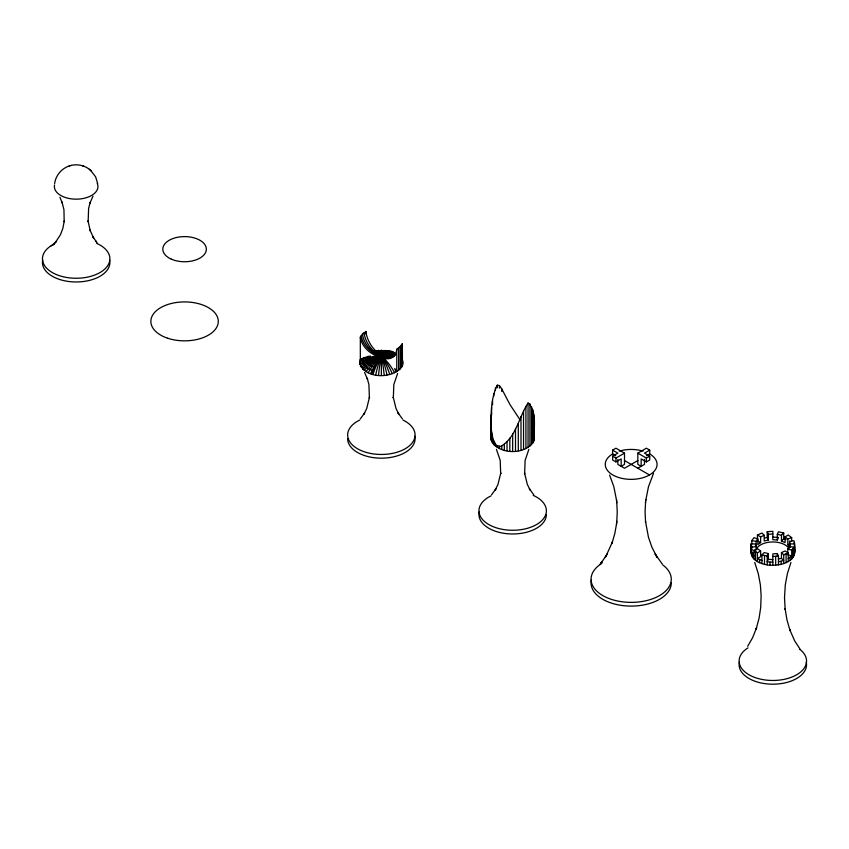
<?xml version="1.0" encoding="UTF-8"?>
<svg xmlns="http://www.w3.org/2000/svg" width="849" height="849" viewBox="0 0 849 849"><rect width="100%" height="100%" fill="white"/><g stroke="black" fill="none" stroke-linecap="round" stroke-linejoin="round"><path stroke-width="1.27" d="M520.32 420.223L509.962 404.57L501.77 388.916L499.403 385.542L497.259 385.191C489.311 401.397 491.369 420.945 490.881 438.593C495.805 455.881 529.521 455.881 534.435 438.593C533.522 427.917 536.685 414.864 530.317 405.419L529.935 404.113L528.057 403.042C518.718 417.124 516.277 437.5 500.623 446.542L496.177 445.163L492.951 439.22L491.189 429.116L490.881 421.104M534.435 421.433L533.692 426.421M616.724 522.432L617.255 512.043L616.724 501.642M645.601 501.642L645.07 512.043L645.601 522.432L645.473 521.35L648.498 537.428L651.926 547.234L657.158 557.443L655.099 553.962L662.443 564.298M359.583 362.788L360.326 359.53L360.326 337.117L362.502 334.082L365.961 331.481A21.883 13.435 56.6 0 0 378.336 353.184L382.305 355.72L380.426 356.951L384.395 358.437A21.883 13.435 56.6 0 0 396.759 349.257L400.219 346.657L402.394 343.622L402.394 366.046C393.331 379.323 364.677 379.429 359.583 362.788L369.782 358.002L381.36 356.336A33.939 26.765 -24.9 0 1 391.357 356.102M392.068 355.434A33.939 25.597 -35.7 0 0 381.36 356.336L373.613 356.484L374.6 359.329L377.911 361.112C381.243 355.285 387.271 347.443 394.615 352.813A33.939 16.863 -66.1 0 0 381.36 356.336L370.663 360.56L361.25 367.596M377.465 356.23L377.954 357.652L379.63 358.554M490.881 438.593L491.072 436.948M616.491 524.502L616.852 521.35M645.473 502.735L645.834 499.573M751.057 549.653L751.8 546.406M791.692 541.078L791.692 537.65L788.233 535.04L785.049 536.886L787.798 538.945L787.798 544.665L789.528 547.074L789.528 541.354L793.868 540.686C795.364 547.138 796.362 556.031 790.111 560.351C785.134 563.927 778.873 565.201 772.834 565.275C764.089 565.625 748.319 560.871 751.8 549.441M794.431 554.333L794.611 549.653M616.618 523.398L614.825 533.49L612.012 543.222L612.511 541.789L606.133 555.808M645.707 500.677L648.498 486.647L653.528 473.328M54.644 183.554C55.673 175.372 61.85 168.123 69.767 165.799M365.654 357.164L363.425 357.97C360.623 364.285 367.744 369.315 373.146 370.493L377.911 361.112M370.302 355.89C368.275 359.88 372.753 363.266 376.245 363.988M381.084 357.142L381.647 355.529M402.394 366.046L403.137 362.788L402.394 359.53M793.868 552.911L794.431 551.298M790.939 562.431L787.405 573.553L785.293 584.887L784.518 597.643L785.166 609.402L785.06 608.478L786.97 619.876L790.111 630.765L789.666 629.48L794.675 640.889L799.896 648.848M371.756 374.038L373.146 370.493M370.472 373.677C374.95 365.41 380.034 351.698 390.975 351.539M767.199 564.84L767.199 556.084L768.366 553.569L764.196 552.572L761.946 554.822L761.946 563.587M757.435 539.624L757.435 535.04L761.946 533.045L764.196 535.294L764.196 541.015L768.366 540.017L767.199 537.513L767.199 531.792L769.99 531.474L772.834 531.357L772.834 539.677L777.302 540.017L777.302 534.297L778.469 531.792L783.723 533.045L783.723 538.765L781.473 541.015L785.049 542.607L785.049 536.886M768.366 553.569L768.366 559.289L767.199 561.805L772.834 562.229M777.302 540.017L778.087 538.351M397.597 373.518L393.819 384.565L393.331 397.99L393.236 397.088L396.016 408.539L398.818 414.216L398.054 412.922L402.468 418.992M528.895 449.323L525.117 460.37L524.629 473.795L524.533 472.893L527.314 484.344L530.116 490.022L529.351 488.727L533.766 494.797M92.997 196.193L89.93 203.144L90.291 202.083L88.614 208.355L88.137 221.78L88.031 220.878L90.291 231.013L89.93 229.962L93.613 238.007L92.859 236.712L96.287 241.7M368.105 372.764L374.313 363.308L383.334 354.553A33.928 13.849 -71.6 0 1 392.249 351.9M605.167 557.443L607.215 553.962M751.8 544.113L751.8 540.686L753.976 537.65L757.87 538.945L757.87 544.665L760.619 542.607L760.619 536.886L757.435 535.04M791.692 558.982L791.692 550.226L793.868 547.191L789.528 546.512L787.798 548.921L787.798 554.641L791.692 555.946L788.233 558.546M606.303 555.522L601.209 562.802M747.672 646.28L752.575 637.758L756.597 627.751L756.172 629.003L759.112 618.008L760.704 607.449L761.129 595.68L760.386 584.887L758.263 573.553L754.729 562.431M365.961 371.682L373.167 362.725L382.092 355.582M756.151 549.95L756.151 541.354L757.87 538.945M364.083 370.44L372.17 362.067L381.36 356.336A33.939 19.591 -60 0 1 394.53 353.269M600.105 564.161L602.047 561.879L600.975 563.11M360.252 418.992L364.667 412.922L363.913 414.216L366.704 408.539L369.495 397.088L369.389 397.99L368.912 384.565L367.235 378.293L367.596 379.344L364.539 372.403M491.55 494.797L495.975 488.727L495.211 490.022L498.002 484.344L500.793 472.893L500.687 473.795L500.21 460.37L496.421 449.323M781.473 541.015L781.473 535.294L783.723 533.045M379.556 358.14L384.364 351.539L386.995 350.648L375.725 350.648L378.367 351.539L381.36 356.336A33.939 10.602 76.6 0 1 389.702 374.409M53.423 244.363L56.586 241.105L55.27 242.634L60.491 234.653L62.805 228.53L64.291 220.878L64.195 221.78L63.94 209.639L62.03 202.083L62.391 203.144L59.929 197.318M52.574 245.117L54.548 243.408L52.925 244.703M379.333 357.991L381.36 356.336A33.939 21.978 -53 0 1 396.133 354.33M360.326 366.046L370.175 359.732L381.36 356.336A33.939 23.995 -45 0 1 394.53 354.882M359.774 364.433L369.877 358.872L381.36 356.336A33.939 13.849 71.6 0 1 392.249 373.677M364.603 367.659L362.502 369.071L371.331 361.345L381.36 356.336L382.878 351.369L384.204 350.329M379.27 357.747L381.36 356.336L379.853 351.369L378.516 350.329M51.216 245.881L54.697 243.589L53.137 244.576M612.596 450.119L615.928 448.198L624.503 453.143L624.503 464.392L621.171 466.313L621.171 458.916L615.949 461.92L612.617 459.999L612.617 456.157L617.839 453.143L612.596 450.119L612.596 453.971L615.737 455.786M612.617 456.157L615.949 458.078L624.503 453.143M649.729 450.119L644.487 453.143L649.708 456.157L649.708 460.009L646.376 461.93L641.154 458.916L641.154 466.313L637.822 464.392L637.822 453.143L646.397 448.187L649.729 450.119L649.729 453.96L646.588 455.775M637.822 460.551L624.503 468.245L617.839 464.392L617.839 459.458M637.822 453.143L646.376 458.078L649.708 456.157M637.822 468.245L644.487 464.392L644.487 459.458M757.435 561.592L757.435 552.826L760.619 550.99L757.87 548.921L753.976 550.226L753.976 558.982M379.132 357.588L381.36 356.336L376.935 351.815L374.239 350.945M359.774 361.143L366.29 358.119L373.613 356.484M382.432 355.795L380.288 356.877L378.569 355.869M788.233 552.826L785.049 550.99L781.473 552.572L783.723 554.822L788.233 552.826L788.233 561.592M362.863 359.223L360.326 359.53L363.425 357.97M760.619 536.886L764.196 535.294M787.798 538.945L791.692 537.65M787.798 544.665L789.75 544.018M70.754 165.523C77.418 163.719 84.921 165.438 90.143 169.938M69.098 165.99L71.263 165.375M778.469 561.805L783.723 560.542L781.473 558.292L781.473 552.572M369.124 356.177L366.757 356.75C364.327 361.939 370.175 366.163 374.653 367.129M778.353 559.045L781.473 558.292M375.545 351.157L381.36 350.488L388.078 351.412M376.935 351.815L381.36 351.306L386.475 352.017M379.864 354.426L383.101 354.489M764.503 538.043L767.199 537.513M360.326 359.53L362.788 359.074M751.057 543.933L751.8 547.191L756.151 546.512L755.557 543.933L751.057 543.933L751.057 552.699M753.976 552.572L751.8 552.911L753.976 555.946M772.834 556.509L778.469 556.084L778.469 564.84M767.199 531.792L768.366 534.297L772.834 533.957M778.469 556.084L777.302 553.569L772.834 553.909L772.834 565.275M789.528 541.354L790.111 543.933L794.611 543.933M772.834 537.088L778.469 537.513M768.366 559.289L772.834 559.629M751.8 540.686L756.151 541.354M386.178 350.488L389.702 351.178M761.946 554.822L767.199 556.084M777.302 534.297L781.473 535.294M388.492 350.945L389.585 351.253M384.809 353.046L381.36 352.568L377.455 353.173L379.397 354.553M82.565 165.799L83.234 165.99M787.798 548.921L791.692 550.226M783.723 538.765L786.089 539.677M760.619 550.99L760.619 556.711L757.435 558.546L761.946 560.542M624.503 460.551L649.485 474.973A25.916 14.964 0 0 0 649.485 453.812M757.435 540.771L760.619 542.607M753.976 550.226L757.435 552.826M379.768 355.253L381.36 356.336A33.939 7.174 81.2 0 1 386.995 374.929M90.503 170.256L95.597 176.772L97.688 183.554M89.304 169.216L91.427 171.042M395.114 369.846L396.759 371.682L396.759 349.257M96.499 241.954L95.746 241.105L97.051 242.634M609.614 475.069L613.827 486.647L616.618 500.677M533.692 435.335L534.435 438.593M382.114 358.819L381.36 356.336A33.939 10.602 -76.6 0 0 373.029 374.409M381.742 358.862L381.36 356.336A33.939 7.174 -81.2 0 0 375.725 374.929M794.611 552.699L794.431 542.299M616.491 499.573L616.852 502.735M793.868 547.191L793.868 555.946M792.955 548.751L792.955 557.506M790.111 543.933L790.111 547.372M790.111 557.305L790.111 560.351M786.089 553.909L786.089 562.675M783.723 554.822L783.723 563.587M781.165 561.274L781.165 564.309M777.302 553.569L777.302 555.862M775.678 556.403L775.678 565.158M769.99 562.123L769.99 565.158M768.366 534.297L768.366 540.017M764.503 555.554L764.503 564.309M759.579 559.629L759.579 562.675M755.557 543.933L755.557 546.225M755.557 551.585L755.557 560.351M752.713 554.471L752.713 557.506M751.8 547.191L751.8 555.946M751.248 545.578L751.248 554.333M646.376 458.078L646.376 461.93M615.949 458.078L615.949 461.92M534.254 417.676L534.254 440.238M533.692 414.599L533.692 441.851M532.779 409.738L532.779 443.401M531.516 406.544L531.516 444.876M529.935 404.113L529.935 446.245M528.057 403.042L528.057 447.487M525.924 406.438L525.924 448.569M523.546 411.149L523.546 449.482M520.999 416.541L520.999 450.214M518.293 423.492L518.293 450.734M515.502 428.501L515.502 451.063M512.658 434.009L512.658 451.169M509.825 438.148L509.825 451.063M507.023 441.82L507.023 450.734M504.327 444.271L504.327 450.214M501.77 388.916L501.77 391.506M501.77 445.842L501.77 449.482M499.403 385.542L499.403 388.152M499.403 446.287L499.403 448.569M497.259 385.191L497.259 387.813M497.259 445.629L497.259 447.487M495.381 387.866L495.381 390.476M495.381 444.006L495.381 446.245M493.8 393.522L493.8 396.101M493.8 441.172L493.8 444.876M492.547 400.813L492.547 404.771M492.547 437.606L492.547 443.401M491.624 407.276L491.624 414.928M491.624 432.767L491.624 441.851M491.072 415.034L491.072 440.238M401.481 367.596L401.481 345.182A21.904 16.524 35.7 0 1 401.068 347.23M400.219 346.657L400.219 369.071M398.637 348.016L398.637 370.44M381.36 350.128L381.36 375.364M365.961 331.481L365.961 334.113M394.679 368.392A33.822 18.211 63.1 0 1 396.759 371.682M383.759 358.32A33.939 16.863 66.1 0 1 394.626 372.764M403.031 420.085A33.716 19.463 0 0 1 405.886 448.357A33.716 19.463 0 0 1 356.845 448.357A33.716 19.463 0 0 1 359.689 420.085M384.204 375.258A33.939 3.619 85.7 0 0 381.36 356.336A33.939 3.619 -85.7 0 0 378.516 375.258M394.912 355.646A21.904 14.189 53 0 1 376.489 353.46A21.904 14.189 53 0 1 364.083 332.712M394.042 355.986A21.904 15.484 45 0 1 374.579 352.887A21.904 15.484 45 0 1 362.502 334.082M394.881 354.988A21.904 16.524 35.7 0 1 374.122 353.417A21.904 16.524 35.7 0 1 361.25 335.557M395.655 353.693A21.883 16.927 30.5 0 1 386.826 356.007L381.817 355.561L380.904 357.111L375.905 355.604A21.883 16.927 30.5 0 1 360.337 337.117M402.394 343.622A21.883 16.927 30.5 0 1 401.97 345.681M662.995 565.116A40.115 23.167 0 0 1 657.285 596.794A40.115 23.167 0 0 1 602.185 595.223A40.115 23.167 0 0 1 601.877 563.375M649.485 474.973A25.916 14.964 0 0 1 612.84 474.973A25.916 14.964 0 0 1 612.84 453.812M619.197 451.127A25.916 14.964 0 0 1 643.128 451.127M533.183 495.36A33.716 19.463 0 0 1 537.852 523.748A33.716 19.463 0 0 1 488.483 524.364A33.716 19.463 0 0 1 490.987 495.89M799.588 649.167A33.716 19.463 0 0 1 794.876 675.74A33.716 19.463 0 0 1 748.648 674.573A33.716 19.463 0 0 1 747.98 647.861M756.151 549.335A17.277 9.976 0 0 1 772.081 541.959A17.277 9.976 0 0 1 789.071 548.507M96.69 243.355A33.716 19.463 0 0 1 101.986 271.309A33.716 19.463 0 0 1 53.391 273.145A33.716 19.463 0 0 1 52.32 245.032M97.2 183.331A21.777 12.576 0 0 1 77.588 199.133A21.777 12.576 0 0 1 54.569 184.944M109.595 259.964A33.716 19.463 0 0 1 76.166 281.974A33.716 19.463 0 0 1 42.737 259.964M414.79 436.174A33.716 19.463 0 0 1 383.568 458.131A33.716 19.463 0 0 1 347.644 438.71M546.374 514.515A33.716 19.463 0 0 1 510.461 533.936A33.716 19.463 0 0 1 479.239 511.979M806.263 662.188A33.716 19.463 0 0 1 772.834 684.188A33.716 19.463 0 0 1 739.405 662.188M671.283 582.934A40.115 23.167 0 0 1 628.536 606.048A40.115 23.167 0 0 1 591.382 579.909M171.318 259.147A21.777 12.576 0 0 0 206.169 250.816A21.777 12.576 0 0 0 176.242 237.561A21.777 12.576 0 0 0 171.318 259.147M167.72 338.242A33.716 19.463 0 0 0 218.289 321.389A33.716 19.463 0 0 0 167.72 304.526A33.716 19.463 0 0 0 167.72 338.242"/></g></svg>
